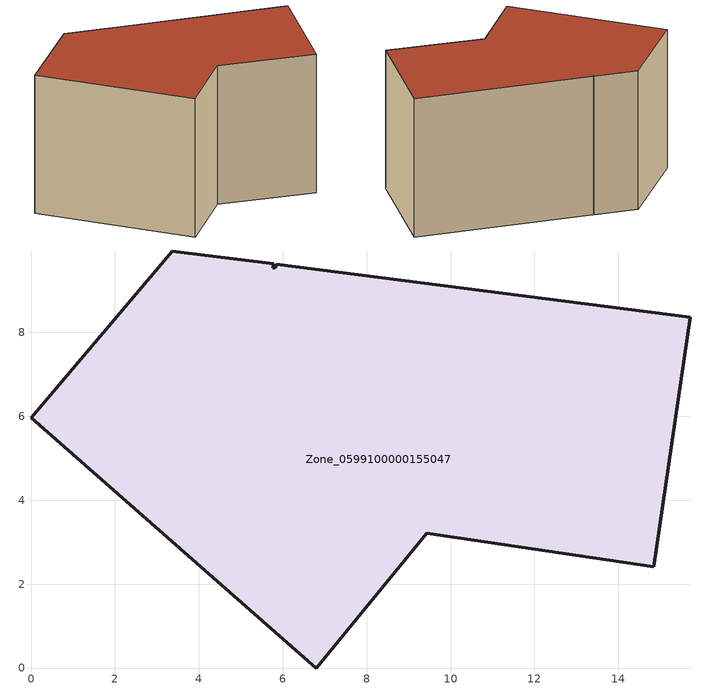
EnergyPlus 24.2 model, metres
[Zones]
Zone_0599100000155047
 floor ground (C_G): 5.82,9.54 5.84,9.62 15.72,8.36 14.85,2.41 9.43,3.21 6.8,0 0,5.97 3.37,9.94 5.78,9.63 5.76,9.55 z0
 wall outside (C_F): 3.37,9.94 0,5.97 6.8,0 9.43,3.21 14.85,2.41 15.72,8.36 5.84,9.62 5.82,9.54 5.76,9.55 5.78,9.63 3.37,9.94 z0:8.26
 roof outside (C_R): 5.84,9.62 5.82,9.54 5.76,9.55 5.78,9.63 3.37,9.94 0,5.97 6.8,0 9.43,3.21 14.85,2.41 15.72,8.36 z8.26
[BUILDING]
Pand.0599100000155047: North Axis=0; Terrain=City; Loads Convergence Tolerance Value=0.04; Temperature Convergence Tolerance Value=0.4; Solar Distribution=FullExterior; Maximum Number of Warmup Days=25; Minimum Number of Warmup Days=1
[Site:Location]
Rotterdam.The.Hague.AP_ZH_NLD Design_Conditions: Latitude=51.96; Longitude=4.45; Time Zone=1; Elevation=-4.5
[SITE:GROUNDTEMPERATURE:BUILDINGSURFACE]
18, 18, 18, 18, 18, 18, 18, 18, 18, 18, 18, 18
[MATERIAL] Thermal Absorptance=0.9; Solar Absorptance=0.7; Visible Absorptance=0.7
Name | Roughness | Thickness | Conductivity | Density | Specific Heat
G.TC.1946-1964 | MediumSmooth | 0.15 | 1 | 540 | 1210
F.TC.1946-1964 | Rough | 0.3 | 0.857143 | 1920 | 840
R.TC.1946-1964 | MediumRough | 0.2 | 0.235294 | 1500 | 1000
[CONSTRUCTION]
C_G: G.TC.1946-1964
C_F: F.TC.1946-1964
C_R: R.TC.1946-1964
[ZONE]
Zone_0599100000155047: Type=1; Multiplier=1; Ceiling Height=Autocalculate; Volume=Autocalculate; Floor Area=autocalculate; Part of Total Floor Area=Yes
[ZONEINFILTRATION:DESIGNFLOWRATE]
Infil_Zone_0599100000155047: Zone or ZoneList or Space or SpaceList=Zone_0599100000155047; Schedule=AlwaysOn; Design Flow Rate Calculation Method=Flow/Area; Flow Rate per Floor Area=0.003; Constant Term Coefficient=1; Temperature Term Coefficient=0; Velocity Term Coefficient=0; Velocity Squared Term Coefficient=0
[HVACTEMPLATE:ZONE:IDEALLOADSAIRSYSTEM]
Zone_0599100000155047: Maximum Heating Supply Air Temperature=50; Minimum Cooling Supply Air Temperature=13; Maximum Heating Supply Air Humidity Ratio=0.0156; Minimum Cooling Supply Air Humidity Ratio=0.0077; Heating Limit=NoLimit; Cooling Limit=NoLimit; Dehumidification Control Type=ConstantSensibleHeatRatio; Cooling Sensible Heat Ratio=0.7; Dehumidification Setpoint=60; Humidification Control Type=None; Humidification Setpoint=30; Outdoor Air Method=None; Outdoor Air Flow Rate per Person=0.00944; Outdoor Air Flow Rate per Zone Floor Area=0; Outdoor Air Flow Rate per Zone=0; Demand Controlled Ventilation Type=None; Outdoor Air Economizer Type=NoEconomizer; Heat Recovery Type=None; Sensible Heat Recovery Effectiveness=0.7; Latent Heat Recovery Effectiveness=0.65
[ZONECONTROL:THERMOSTAT]
ThermostatControl_Zone_0599100000155047: Zone or ZoneList=Zone_0599100000155047; Control Type Schedule=DualSetpointControlType; Control 1=Thermostat_Zone_0599100000155047; Temperature Difference Between Cutout And Setpoint=0
[THERMOSTATSETPOINT:DUALSETPOINT]
Thermostat_Zone_0599100000155047: Heating Setpoint Temperature Schedule=HeatingSetpoint_Zone_0599100000155047; Cooling Setpoint Temperature Schedule=CoolingSetpoint_Zone_0599100000155047
[SCHEDULE:COMPACT]
HeatingSetpoint_Zone_0599100000155047: Through: 12/31, For: AllDays, Until: 24:00, 21
CoolingSetpoint_Zone_0599100000155047: Through: 12/31, For: AllDays, Until: 24:00, 24
DualSetpointControlType: Through: 12/31, For: AllDays, Until: 24:00, 4
AlwaysOn: Through: 12/31, For: AllDays, Until: 24:00, 1
